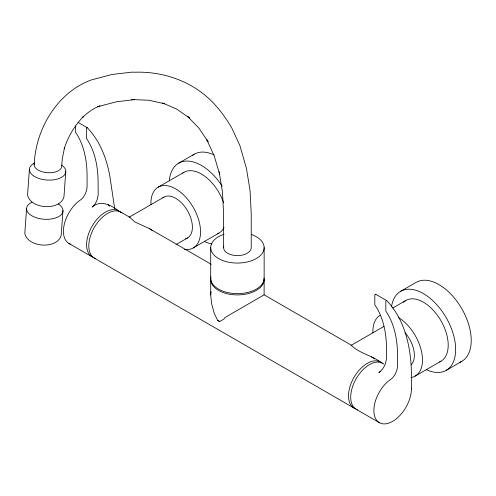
<?xml version="1.0" encoding="UTF-8"?>
<svg xmlns="http://www.w3.org/2000/svg" width="496" height="496" viewBox="0 0 496 496"><rect width="100%" height="100%" fill="white"/><g stroke="black" fill="none" stroke-linecap="round" stroke-linejoin="round"><path stroke-width="0.74" d="M223.609 247.64L223.615 214.532L222.487 192.299L219.158 171.864L219.66 174.307L214.204 155.868L206.665 139.488L208.14 141.844L198.667 127.813L187.333 116.207L189.602 118.06L176.588 109.058L162.731 103.056M120.857 212.121L129.865 217.329L134.794 221.923L149.575 228.706L211.172 264.269M210.701 279.508L210.701 294.928L211.606 303.595L214.266 313.385L217.583 320.298L218.5 320.993L219.709 321.526L224.031 319.021L224.496 317.948L230.752 314.166L264.114 294.835L351.825 345.47L351.819 345.886C359.947 353.45 371.634 355.427 380.544 362.055M26.573 208.785L24.8 233.48C27.832 247.647 57.282 249.569 61.194 235.302L62.967 210.608M29.394 169.551L27.559 195.052C30.591 209.219 60.041 211.135 63.953 196.875L65.788 171.374M34.162 164.759C35.557 129.258 57.102 92.467 91.307 79.949L112.028 74.481L131.93 72.131L134.695 72.224C159.855 71.356 185.225 79.025 204.823 95.04C215.865 104.079 224.353 115.568 231.669 127.726L239.952 145.731L246.45 168.435L250.052 190.507L251.243 214.061L251.236 247.622A13.814 7.973 0 0 1 236.232 255.576A13.814 7.973 0 0 1 223.814 246.252M210.701 294.928L211.085 291.766M380.81 371.194L378.814 372.614L380.686 371.138A12.598 6.405 -54.7 0 0 383.557 367.462L384.158 366.457A12.636 6.628 -55.8 0 0 385.559 363.37L386.372 359.389L386.496 348.936A125.699 72.571 -60 0 0 374.883 304.953A0.787 0.453 -60 0 1 374.809 304.68L374.809 295.287A0.787 0.453 -60 0 1 375.199 294.45A0.787 0.453 -60 0 1 375.819 294.333M178.659 163.19L194.24 154.194M158.205 187.147L183.917 172.31M163.959 197.129L129.084 217.267L129.865 217.329M176.099 244.54L187.507 237.956M193.26 247.932L218.965 233.089M400.613 291.338L416.194 282.342A45.607 26.331 60 0 1 462.681 310.279A45.607 26.331 60 0 1 459.91 362.266M392.689 308.066L405.871 300.452M383.91 326.436L351.038 345.414L351.825 345.47M415.22 376.08L440.925 361.237M446.183 370.357L461.764 361.361M118.649 210.85C110.949 205.046 100.539 199.59 92.095 207.074L93.88 205.555A12.598 8.048 -65.9 0 0 96.305 201.618L96.776 200.539A12.636 7.911 -64.6 0 0 97.799 197.234L98.214 194.023L98.084 182.423A125.699 72.571 -60 0 0 86.471 138.44A0.787 0.453 -60 0 1 86.397 138.167L86.397 128.774A0.787 0.453 -60 0 1 86.781 127.937A0.787 0.453 -60 0 1 87.408 127.819A188.585 108.884 -60 0 1 110.41 179.93L114.161 205.115A152.601 88.102 60 0 0 114.731 208.5M162.719 103.013L164.765 103.788L148.837 100.254L131.756 99.547L134.521 99.64L116.411 101.779L97.65 106.733L99.981 105.958C93.459 108.246 87.786 112.387 82.857 117.161L83.725 116.25C74.716 125.345 67.995 136.642 64.182 148.862L64.505 147.796L62.26 158.856L61.74 166.141A13.807 7.254 4.1 0 1 46.791 172.633A13.807 7.254 4.1 0 1 34.373 163.5M78.256 122.524L87.327 127.757M375.745 294.277L386.762 300.632M217.583 320.298L219.709 321.526M68.919 243.443L92.095 256.816M94.296 258.094L353.989 408.022M356.19 409.293L379.366 422.673M371.535 356.853L374.579 359.005M149.575 228.706L152.625 230.857M109.771 206.187L108.134 204.78M264.114 294.835L264.139 279.471M411.426 388.845L411.426 375.528A188.567 108.872 -60 0 0 386.837 300.694A0.787 0.453 -60 0 0 386.21 300.812A0.787 0.453 -60 0 0 385.826 301.649L385.826 311.042A0.787 0.453 -60 0 0 385.9 311.308A125.699 72.571 -60 0 1 397.513 355.297L397.513 365.825A12.58 7.26 -60 0 1 392.503 377.964L387.785 381.573A26.542 15.326 -60 0 0 374.158 414.117A26.542 15.326 -60 0 0 394.27 420.335A26.542 15.326 -60 0 0 411.407 388.858M264.139 247.609L264.139 278.194A26.716 15.426 0 0 1 236.294 293.626A26.716 15.426 0 0 1 210.8 276.898M210.701 247.653L210.701 278.237M75.38 126.027L75.38 131.806A0.787 0.453 -60 0 0 75.454 132.079A125.699 72.571 -60 0 1 87.067 176.061L87.067 186.589A12.58 7.26 -60 0 1 82.057 198.729L77.339 202.337A26.542 15.326 -60 0 0 63.786 226.852A26.542 15.326 -60 0 0 70.767 244.243M93.942 257.622A26.542 15.326 -60 0 1 92.399 225.661A26.542 15.326 -60 0 1 120.757 212.536M150.951 204.594A35.086 20.255 60 0 1 171.994 187.066A35.086 20.255 60 0 1 199.739 224.167A35.086 20.255 60 0 1 184.456 249.395M264.033 278.126A26.716 15.426 0 0 1 237.46 294.915A26.716 15.426 0 0 1 210.8 278.169M95.499 258.67A26.542 15.326 -60 0 1 94.308 227.435A26.542 15.326 -60 0 1 121.954 212.877M224.025 227.583A35.086 20.255 60 0 1 217.608 233.759M182.658 173.141A35.086 20.255 60 0 1 222.915 200.756M223.175 201.45A35.086 20.255 60 0 1 223.677 202.845M391.524 306.764A45.607 26.331 60 0 1 425.754 295.064A45.607 26.331 60 0 1 455.65 349.209A45.607 26.331 60 0 1 426.2 369.563M398.276 317.39A35.086 20.255 60 0 1 421.612 351.906A35.086 20.255 60 0 1 410.868 377.568M372.911 332.742A35.086 20.255 60 0 1 380.165 315.295M403.453 302.3A35.086 20.255 60 0 1 440.287 319.61A35.086 20.255 60 0 1 439.568 361.906M162.793 197.947A23.566 13.603 60 0 1 187.829 211.296A23.566 13.603 60 0 1 185.51 238.762M355.837 408.828A26.542 15.326 -60 0 1 354.001 377.363A26.542 15.326 -60 0 1 382.162 363.252M211.959 243.976A45.607 26.331 60 0 1 204.941 241.738M169.31 180.91A45.607 26.331 60 0 1 189.168 161.175A45.607 26.331 60 0 1 222.289 186.322M192.522 155.341A45.607 26.331 60 0 1 214.222 154.988M405.052 332.68A23.566 13.603 60 0 1 411.165 364.789M251.54 234.534A26.716 15.426 0 0 1 257.505 257.808A26.716 15.426 0 0 1 216.758 257.412A26.716 15.426 0 0 1 224.08 234.267M58.268 203.955A18.234 9.579 4.1 0 1 57.207 217.347A18.234 9.579 4.1 0 1 31.707 215.698A18.234 9.579 4.1 0 1 31.88 202.256M61.702 165.137A18.234 9.579 4.1 0 1 59.557 178.318A18.234 9.579 4.1 0 1 34.305 176.334A18.234 9.579 4.1 0 1 34.695 163.023M357.399 409.876A26.542 15.326 -60 0 1 356.202 378.64A26.542 15.326 -60 0 1 383.854 364.083"/></g></svg>
